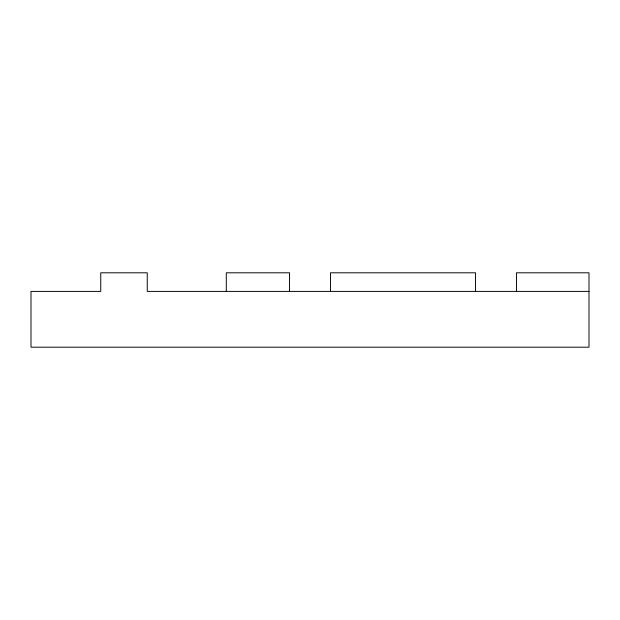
<?xml version="1.0" encoding="UTF-8"?>
<svg xmlns="http://www.w3.org/2000/svg" width="620" height="620" viewBox="0 0 620 620"><rect width="100%" height="100%" fill="white"/><g stroke="black" fill="none" stroke-linecap="round" stroke-linejoin="round"><path stroke-width="0.93" d="M589 291.4L147.25 291.4L147.25 272.8L100.75 272.8L100.75 291.4L31 291.4L31 347.2L589 347.2L589 272.8L516.46 272.8L516.46 291.4M475.54 291.4L475.54 272.8L330.46 272.8L330.46 291.4M289.54 291.4L289.54 272.8L226.3 272.8L226.3 291.4"/></g></svg>
